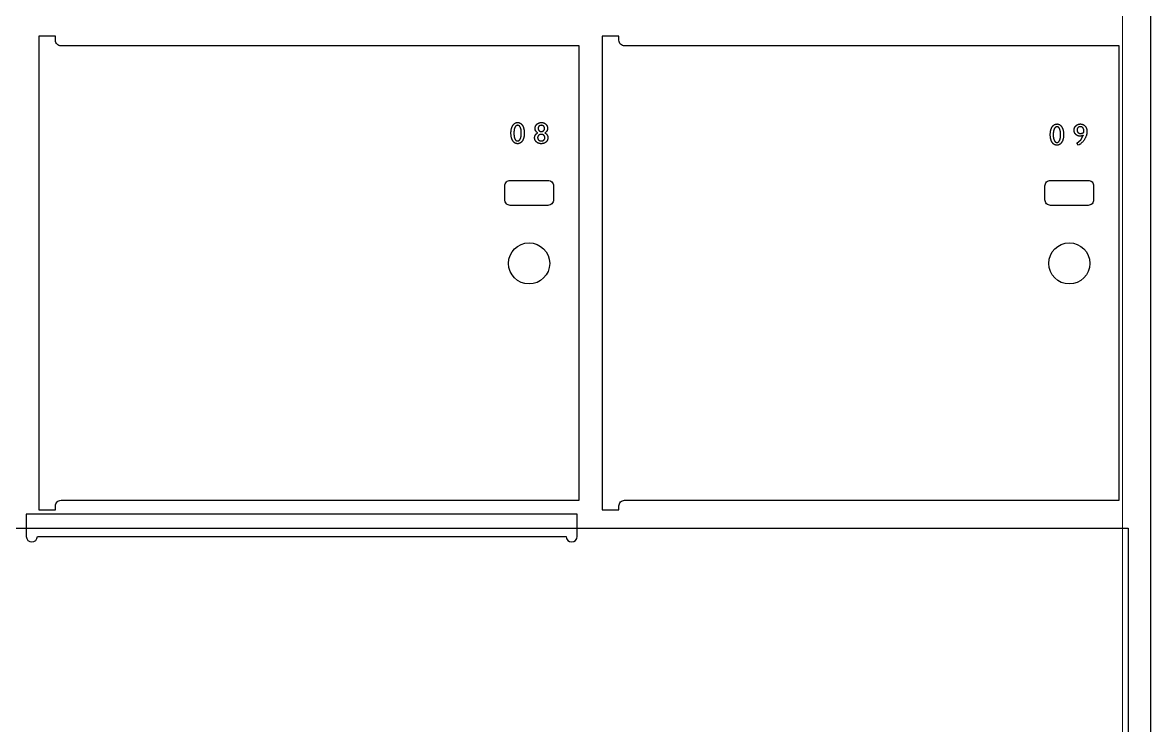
# Model space of a CAD drawing. Header units: millimetres. Extents: x -300 to 5880, y -300 to 4158.
# Drawn here: x 3859 to 4670, y 2431 to 2936 of the extents above; entities that cross this region are included whole.
import ezdxf

# ---------------------------------------------------------------- set-up
doc = ezdxf.new("R2010")
doc.units = ezdxf.units.MM
doc.layers.add('00_NOPRINT_TOLERANCE', color=7, linetype='Continuous', lineweight=5)
for name, color, linetype, lineweight, true_color in [('BOARD_$TH-NOMINAL', 3, 'Continuous', 30, 0x00ff00), ('TOP-CUT-INSIDE_12.000MM', 3, 'Continuous', 25, 0x00ff04), ('TOP-CUT-OUTSIDE_12.000MM', 60, 'Continuous', 25, 0xa0ff00), ('TOP-POCKET-INSIDE_6.000MM', 6, 'Continuous', 25, 0xff00e0)]:
    doc.layers.add(name, color=color, linetype=linetype, lineweight=lineweight, true_color=true_color)
doc.layers.add('TOP-POCKET-INSIDE_2.000MM', color=4, linetype='Continuous')

# ---------------------------------------------------------------- blocks, each defined once
blk = doc.blocks.new('Borders Opendesk_7')
at = {"layer": '00_NOPRINT_TOLERANCE', "ltscale": 0.379202}
blk.add_line((4670, 3958), (4670, 1518), dxfattribs=at)
at = {"layer": '00_NOPRINT_TOLERANCE', "ltscale": 0.380023}
blk.add_line((4650, 3938), (4650, 1538), dxfattribs=at)
at = {"layer": 'BOARD_$TH-NOMINAL'}
blk.add_line((4670, 3958), (4670, 1518), dxfattribs=at)

msp = doc.modelspace()

# ---------------------------------------------------------------- linework, layer by layer
at = {"layer": 'TOP-CUT-INSIDE_12.000MM'}
for points in [[(4236.91, 2822.86, -0.414214), (4240.91, 2818.86), (4240.91, 2808.86, -0.414214), (4236.91, 2804.86), (4209.91, 2804.86, -0.414214), (4205.91, 2808.86), (4205.91, 2818.86, -0.414214), (4209.91, 2822.86)], [(4625.18, 2804.86), (4598.18, 2804.86, -0.414214), (4594.18, 2808.86), (4594.18, 2818.86, -0.414214), (4598.18, 2822.86), (4625.18, 2822.86, -0.414214), (4629.18, 2818.86), (4629.18, 2808.86, -0.414214)]]:
    msp.add_lwpolyline(points, format="xyb", close=True, dxfattribs=at)
for centre in [(4223.41, 2763.19), (4611.68, 2763.19)]:
    msp.add_circle(centre, 14.79, dxfattribs=at)
at = {"layer": 'TOP-CUT-OUTSIDE_12.000MM'}
for points in [[(4259.34, 2919.5), (3887, 2919.5, -0.414214), (3883, 2923.5), (3883, 2926.5), (3871, 2926.5), (3871, 2586), (3883, 2586), (3883, 2589, -0.414214), (3887, 2593), (4259.34, 2593)], [(4647.61, 2593), (4647.61, 2919.5), (4292, 2919.5, -0.414214), (4288, 2923.5), (4288, 2926.5), (4276, 2926.5), (4276, 2586), (4288, 2586), (4288, 2589, -0.414214), (4292, 2593)]]:
    msp.add_lwpolyline(points, format="xyb", close=True, dxfattribs=at)
msp.add_lwpolyline([(3466, 1538), (3466, 2573), (4654, 2573), (4654, 1538)], close=True, dxfattribs=at)
at = {"layer": 'TOP-POCKET-INSIDE_2.000MM'}
for points in [[(4215.25, 2864.44), (4215.37, 2864.44), (4215.5, 2864.43), (4215.62, 2864.42), (4215.69, 2864.41), (4215.75, 2864.41), (4215.81, 2864.4), (4215.87, 2864.39), (4215.93, 2864.38), (4215.99, 2864.36), (4216.05, 2864.35), (4216.11, 2864.34), (4216.17, 2864.32), (4216.23, 2864.31), (4216.28, 2864.29), (4216.34, 2864.27), (4216.4, 2864.25), (4216.46, 2864.23), (4216.51, 2864.21), (4216.57, 2864.19), (4216.63, 2864.16), (4216.68, 2864.14), (4216.74, 2864.11), (4216.79, 2864.09), (4216.85, 2864.06), (4216.9, 2864.03), (4216.96, 2864), (4217.01, 2863.97), (4217.12, 2863.9), (4217.22, 2863.83), (4217.33, 2863.76), (4217.43, 2863.68), (4217.53, 2863.6), (4217.63, 2863.51), (4217.73, 2863.42), (4217.82, 2863.33), (4217.92, 2863.23), (4218.01, 2863.13), (4218.1, 2863.02), (4218.2, 2862.91), (4218.29, 2862.79), (4218.37, 2862.68), (4218.46, 2862.55), (4218.55, 2862.42), (4218.63, 2862.29), (4218.71, 2862.16), (4218.79, 2862.02), (4218.87, 2861.88), (4218.95, 2861.74), (4219.02, 2861.59), (4219.09, 2861.45), (4219.15, 2861.3), (4219.22, 2861.15), (4219.28, 2860.99), (4219.34, 2860.84), (4219.39, 2860.68), (4219.45, 2860.52), (4219.5, 2860.36), (4219.55, 2860.19), (4219.59, 2860.02), (4219.63, 2859.85), (4219.71, 2859.51), (4219.78, 2859.15), (4219.84, 2858.79), (4219.89, 2858.42), (4219.92, 2858.04), (4219.95, 2857.65), (4219.96, 2857.25), (4219.97, 2856.84), (4219.96, 2856.42), (4219.95, 2856.01), (4219.92, 2855.61), (4219.89, 2855.22), (4219.84, 2854.84), (4219.78, 2854.47), (4219.71, 2854.11), (4219.63, 2853.77), (4219.59, 2853.59), (4219.55, 2853.43), (4219.5, 2853.26), (4219.45, 2853.1), (4219.39, 2852.94), (4219.34, 2852.78), (4219.28, 2852.62), (4219.22, 2852.47), (4219.15, 2852.32), (4219.09, 2852.17), (4219.02, 2852.02), (4218.95, 2851.88), (4218.87, 2851.74), (4218.79, 2851.6), (4218.71, 2851.46), (4218.63, 2851.33), (4218.55, 2851.2), (4218.46, 2851.07), (4218.37, 2850.95), (4218.28, 2850.83), (4218.19, 2850.72), (4218.1, 2850.61), (4218.01, 2850.5), (4217.91, 2850.4), (4217.82, 2850.3), (4217.72, 2850.21), (4217.62, 2850.12), (4217.52, 2850.03), (4217.41, 2849.95), (4217.31, 2849.88), (4217.2, 2849.8), (4217.1, 2849.74), (4216.99, 2849.67), (4216.88, 2849.61), (4216.82, 2849.58), (4216.76, 2849.56), (4216.71, 2849.53), (4216.65, 2849.5), (4216.59, 2849.48), (4216.53, 2849.46), (4216.48, 2849.43), (4216.42, 2849.41), (4216.36, 2849.39), (4216.3, 2849.37), (4216.24, 2849.35), (4216.18, 2849.34), (4216.12, 2849.32), (4216.06, 2849.31), (4215.93, 2849.28), (4215.81, 2849.26), (4215.68, 2849.24), (4215.55, 2849.22), (4215.42, 2849.21), (4215.29, 2849.21), (4215.16, 2849.21), (4215.03, 2849.21), (4214.89, 2849.21), (4214.76, 2849.22), (4214.63, 2849.24), (4214.51, 2849.26), (4214.38, 2849.28), (4214.26, 2849.3), (4214.13, 2849.33), (4214.01, 2849.37), (4213.89, 2849.41), (4213.83, 2849.43), (4213.77, 2849.45), (4213.72, 2849.47), (4213.66, 2849.5), (4213.6, 2849.52), (4213.54, 2849.55), (4213.49, 2849.58), (4213.43, 2849.6), (4213.32, 2849.66), (4213.21, 2849.72), (4213.1, 2849.79), (4213, 2849.86), (4212.89, 2849.94), (4212.79, 2850.02), (4212.69, 2850.1), (4212.59, 2850.19), (4212.49, 2850.28), (4212.39, 2850.37), (4212.3, 2850.47), (4212.21, 2850.58), (4212.12, 2850.69), (4212.03, 2850.8), (4211.94, 2850.91), (4211.85, 2851.03), (4211.77, 2851.16), (4211.69, 2851.28), (4211.61, 2851.42), (4211.53, 2851.55), (4211.45, 2851.69), (4211.38, 2851.82), (4211.31, 2851.97), (4211.24, 2852.11), (4211.17, 2852.26), (4211.11, 2852.41), (4211.05, 2852.56), (4210.99, 2852.72), (4210.94, 2852.87), (4210.89, 2853.03), (4210.84, 2853.2), (4210.79, 2853.36), (4210.74, 2853.53), (4210.7, 2853.7), (4210.63, 2854.05), (4210.56, 2854.41), (4210.5, 2854.78), (4210.46, 2855.16), (4210.42, 2855.56), (4210.4, 2855.96), (4210.38, 2856.37), (4210.37, 2856.8), (4210.38, 2857.21), (4210.4, 2857.62), (4210.42, 2858.02), (4210.46, 2858.41), (4210.51, 2858.79), (4210.56, 2859.16), (4210.63, 2859.52), (4210.71, 2859.87), (4210.76, 2860.04), (4210.8, 2860.21), (4210.85, 2860.38), (4210.9, 2860.54), (4210.96, 2860.7), (4211.01, 2860.86), (4211.07, 2861.02), (4211.14, 2861.17), (4211.2, 2861.32), (4211.27, 2861.47), (4211.34, 2861.62), (4211.41, 2861.76), (4211.49, 2861.9), (4211.56, 2862.04), (4211.65, 2862.18), (4211.73, 2862.31), (4211.81, 2862.44), (4211.9, 2862.57), (4211.99, 2862.69), (4212.08, 2862.81), (4212.17, 2862.93), (4212.26, 2863.04), (4212.36, 2863.14), (4212.46, 2863.24), (4212.55, 2863.34), (4212.65, 2863.43), (4212.76, 2863.52), (4212.86, 2863.61), (4212.96, 2863.69), (4213.07, 2863.77), (4213.18, 2863.84), (4213.29, 2863.91), (4213.4, 2863.97), (4213.51, 2864.03), (4213.62, 2864.09), (4213.68, 2864.12), (4213.74, 2864.14), (4213.8, 2864.16), (4213.85, 2864.19), (4213.91, 2864.21), (4213.97, 2864.23), (4214.03, 2864.25), (4214.09, 2864.27), (4214.15, 2864.29), (4214.22, 2864.31), (4214.34, 2864.34), (4214.46, 2864.36), (4214.59, 2864.39), (4214.72, 2864.41), (4214.85, 2864.42), (4214.98, 2864.43), (4215.11, 2864.44)], [(4215.27, 2862.41), (4215.16, 2862.41), (4215.12, 2862.41), (4215.09, 2862.41), (4215.05, 2862.41), (4215.01, 2862.41), (4214.97, 2862.4), (4214.94, 2862.4), (4214.9, 2862.4), (4214.86, 2862.39), (4214.83, 2862.38), (4214.79, 2862.38), (4214.75, 2862.37), (4214.72, 2862.36), (4214.68, 2862.35), (4214.65, 2862.34), (4214.61, 2862.33), (4214.58, 2862.32), (4214.55, 2862.31), (4214.51, 2862.29), (4214.48, 2862.28), (4214.44, 2862.27), (4214.41, 2862.25), (4214.38, 2862.24), (4214.35, 2862.22), (4214.31, 2862.2), (4214.28, 2862.18), (4214.25, 2862.17), (4214.22, 2862.15), (4214.19, 2862.13), (4214.15, 2862.1), (4214.12, 2862.08), (4214.09, 2862.06), (4214.06, 2862.04), (4214.03, 2862.01), (4214, 2861.99), (4213.97, 2861.96), (4213.94, 2861.94), (4213.91, 2861.91), (4213.88, 2861.88), (4213.83, 2861.82), (4213.77, 2861.76), (4213.71, 2861.7), (4213.66, 2861.63), (4213.61, 2861.57), (4213.55, 2861.49), (4213.5, 2861.42), (4213.45, 2861.34), (4213.4, 2861.26), (4213.36, 2861.18), (4213.31, 2861.09), (4213.26, 2861), (4213.22, 2860.91), (4213.17, 2860.81), (4213.13, 2860.71), (4213.09, 2860.61), (4213.05, 2860.51), (4213.01, 2860.41), (4212.97, 2860.3), (4212.9, 2860.08), (4212.84, 2859.86), (4212.78, 2859.62), (4212.72, 2859.38), (4212.68, 2859.13), (4212.63, 2858.87), (4212.6, 2858.6), (4212.57, 2858.32), (4212.54, 2858.04), (4212.52, 2857.75), (4212.51, 2857.45), (4212.5, 2857.14), (4212.5, 2856.82), (4212.5, 2856.49), (4212.51, 2856.17), (4212.52, 2855.87), (4212.54, 2855.57), (4212.56, 2855.28), (4212.6, 2854.99), (4212.63, 2854.72), (4212.67, 2854.46), (4212.72, 2854.2), (4212.77, 2853.96), (4212.83, 2853.72), (4212.89, 2853.49), (4212.96, 2853.27), (4213, 2853.17), (4213.03, 2853.06), (4213.07, 2852.96), (4213.11, 2852.86), (4213.16, 2852.76), (4213.2, 2852.67), (4213.24, 2852.58), (4213.29, 2852.49), (4213.34, 2852.4), (4213.38, 2852.32), (4213.43, 2852.24), (4213.48, 2852.16), (4213.53, 2852.08), (4213.58, 2852.01), (4213.64, 2851.94), (4213.69, 2851.88), (4213.75, 2851.81), (4213.8, 2851.75), (4213.86, 2851.7), (4213.89, 2851.67), (4213.92, 2851.64), (4213.95, 2851.62), (4213.98, 2851.59), (4214.01, 2851.57), (4214.04, 2851.54), (4214.07, 2851.52), (4214.1, 2851.5), (4214.13, 2851.48), (4214.16, 2851.45), (4214.19, 2851.43), (4214.22, 2851.41), (4214.26, 2851.4), (4214.29, 2851.38), (4214.32, 2851.36), (4214.35, 2851.34), (4214.39, 2851.33), (4214.42, 2851.31), (4214.45, 2851.3), (4214.49, 2851.29), (4214.52, 2851.27), (4214.56, 2851.26), (4214.59, 2851.25), (4214.62, 2851.24), (4214.66, 2851.23), (4214.7, 2851.22), (4214.73, 2851.21), (4214.77, 2851.2), (4214.8, 2851.2), (4214.84, 2851.19), (4214.88, 2851.18), (4214.91, 2851.18), (4214.95, 2851.18), (4214.99, 2851.17), (4215.03, 2851.17), (4215.06, 2851.17), (4215.1, 2851.17), (4215.14, 2851.17), (4215.18, 2851.17), (4215.22, 2851.17), (4215.25, 2851.17), (4215.29, 2851.17), (4215.33, 2851.18), (4215.37, 2851.18), (4215.4, 2851.18), (4215.44, 2851.19), (4215.48, 2851.2), (4215.51, 2851.2), (4215.55, 2851.21), (4215.59, 2851.22), (4215.62, 2851.23), (4215.66, 2851.24), (4215.69, 2851.25), (4215.73, 2851.26), (4215.76, 2851.27), (4215.79, 2851.29), (4215.83, 2851.3), (4215.86, 2851.31), (4215.9, 2851.33), (4215.93, 2851.34), (4215.96, 2851.36), (4215.99, 2851.38), (4216.03, 2851.4), (4216.06, 2851.41), (4216.09, 2851.43), (4216.12, 2851.45), (4216.15, 2851.48), (4216.18, 2851.5), (4216.22, 2851.52), (4216.25, 2851.54), (4216.28, 2851.57), (4216.31, 2851.59), (4216.34, 2851.62), (4216.37, 2851.64), (4216.4, 2851.67), (4216.42, 2851.7), (4216.48, 2851.75), (4216.54, 2851.81), (4216.59, 2851.88), (4216.65, 2851.94), (4216.7, 2852.01), (4216.75, 2852.08), (4216.8, 2852.16), (4216.86, 2852.24), (4216.9, 2852.32), (4216.95, 2852.4), (4217, 2852.49), (4217.05, 2852.58), (4217.09, 2852.67), (4217.13, 2852.76), (4217.18, 2852.86), (4217.22, 2852.96), (4217.26, 2853.06), (4217.3, 2853.17), (4217.33, 2853.27), (4217.4, 2853.49), (4217.47, 2853.71), (4217.53, 2853.95), (4217.58, 2854.19), (4217.63, 2854.44), (4217.67, 2854.7), (4217.7, 2854.97), (4217.74, 2855.25), (4217.76, 2855.53), (4217.78, 2855.82), (4217.79, 2856.12), (4217.8, 2856.43), (4217.8, 2857.07), (4217.79, 2857.38), (4217.78, 2857.69), (4217.76, 2857.98), (4217.74, 2858.27), (4217.71, 2858.55), (4217.67, 2858.82), (4217.63, 2859.08), (4217.59, 2859.33), (4217.54, 2859.58), (4217.48, 2859.82), (4217.42, 2860.05), (4217.35, 2860.27), (4217.28, 2860.48), (4217.24, 2860.58), (4217.2, 2860.68), (4217.16, 2860.78), (4217.12, 2860.88), (4217.07, 2860.97), (4217.03, 2861.06), (4216.98, 2861.15), (4216.94, 2861.24), (4216.89, 2861.32), (4216.84, 2861.4), (4216.79, 2861.48), (4216.74, 2861.55), (4216.69, 2861.62), (4216.64, 2861.69), (4216.59, 2861.75), (4216.54, 2861.81), (4216.48, 2861.87), (4216.45, 2861.9), (4216.43, 2861.93), (4216.4, 2861.95), (4216.37, 2861.98), (4216.34, 2862.01), (4216.31, 2862.03), (4216.28, 2862.05), (4216.25, 2862.08), (4216.22, 2862.1), (4216.19, 2862.12), (4216.16, 2862.14), (4216.13, 2862.16), (4216.1, 2862.18), (4216.07, 2862.2), (4216.04, 2862.22), (4216.01, 2862.23), (4215.98, 2862.25), (4215.95, 2862.26), (4215.92, 2862.28), (4215.88, 2862.29), (4215.85, 2862.31), (4215.82, 2862.32), (4215.79, 2862.33), (4215.75, 2862.34), (4215.72, 2862.35), (4215.69, 2862.36), (4215.65, 2862.37), (4215.62, 2862.38), (4215.59, 2862.38), (4215.55, 2862.39), (4215.52, 2862.4), (4215.48, 2862.4), (4215.45, 2862.4), (4215.41, 2862.41), (4215.38, 2862.41), (4215.34, 2862.41), (4215.3, 2862.41)], [(4234.56, 2860.19), (4234.56, 2860.25), (4234.56, 2860.31), (4234.56, 2860.36), (4234.55, 2860.42), (4234.55, 2860.48), (4234.54, 2860.54), (4234.53, 2860.59), (4234.52, 2860.65), (4234.51, 2860.7), (4234.5, 2860.76), (4234.49, 2860.81), (4234.47, 2860.87), (4234.45, 2860.92), (4234.44, 2860.97), (4234.42, 2861.02), (4234.4, 2861.07), (4234.38, 2861.12), (4234.35, 2861.17), (4234.33, 2861.22), (4234.3, 2861.27), (4234.28, 2861.31), (4234.25, 2861.36), (4234.22, 2861.4), (4234.19, 2861.45), (4234.16, 2861.49), (4234.12, 2861.54), (4234.09, 2861.58), (4234.05, 2861.62), (4234.02, 2861.66), (4233.98, 2861.71), (4233.94, 2861.75), (4233.9, 2861.79), (4233.86, 2861.82), (4233.81, 2861.86), (4233.77, 2861.9), (4233.73, 2861.93), (4233.68, 2861.97), (4233.64, 2862), (4233.59, 2862.03), (4233.54, 2862.06), (4233.5, 2862.09), (4233.45, 2862.12), (4233.4, 2862.14), (4233.35, 2862.17), (4233.3, 2862.19), (4233.25, 2862.21), (4233.19, 2862.24), (4233.14, 2862.26), (4233.09, 2862.28), (4233.04, 2862.29), (4232.98, 2862.31), (4232.93, 2862.33), (4232.87, 2862.34), (4232.81, 2862.35), (4232.76, 2862.36), (4232.7, 2862.37), (4232.64, 2862.38), (4232.58, 2862.39), (4232.52, 2862.4), (4232.46, 2862.4), (4232.4, 2862.41), (4232.33, 2862.41), (4232.27, 2862.41), (4232.21, 2862.41), (4232.14, 2862.41), (4232.08, 2862.41), (4232.02, 2862.41), (4231.96, 2862.4), (4231.89, 2862.4), (4231.83, 2862.39), (4231.77, 2862.38), (4231.71, 2862.38), (4231.66, 2862.37), (4231.6, 2862.35), (4231.54, 2862.34), (4231.49, 2862.33), (4231.43, 2862.31), (4231.37, 2862.3), (4231.32, 2862.28), (4231.27, 2862.26), (4231.21, 2862.24), (4231.16, 2862.22), (4231.11, 2862.2), (4231.06, 2862.17), (4231.01, 2862.15), (4230.96, 2862.12), (4230.91, 2862.09), (4230.87, 2862.07), (4230.82, 2862.04), (4230.77, 2862.01), (4230.73, 2861.97), (4230.68, 2861.94), (4230.64, 2861.91), (4230.6, 2861.87), (4230.55, 2861.83), (4230.51, 2861.8), (4230.47, 2861.76), (4230.43, 2861.72), (4230.4, 2861.68), (4230.36, 2861.64), (4230.32, 2861.59), (4230.29, 2861.55), (4230.26, 2861.51), (4230.22, 2861.46), (4230.19, 2861.42), (4230.16, 2861.37), (4230.14, 2861.33), (4230.11, 2861.28), (4230.09, 2861.24), (4230.06, 2861.19), (4230.04, 2861.14), (4230.02, 2861.09), (4230, 2861.04), (4229.98, 2860.99), (4229.96, 2860.94), (4229.95, 2860.89), (4229.93, 2860.83), (4229.92, 2860.78), (4229.9, 2860.73), (4229.89, 2860.67), (4229.88, 2860.61), (4229.88, 2860.56), (4229.87, 2860.5), (4229.86, 2860.44), (4229.86, 2860.39), (4229.85, 2860.33), (4229.85, 2860.27), (4229.85, 2860.21), (4229.85, 2860.15), (4229.85, 2860.09), (4229.86, 2860.04), (4229.86, 2859.98), (4229.87, 2859.92), (4229.88, 2859.87), (4229.89, 2859.81), (4229.9, 2859.76), (4229.91, 2859.71), (4229.92, 2859.65), (4229.93, 2859.6), (4229.95, 2859.55), (4229.97, 2859.5), (4229.99, 2859.45), (4230.01, 2859.4), (4230.03, 2859.35), (4230.05, 2859.3), (4230.07, 2859.25), (4230.1, 2859.2), (4230.12, 2859.15), (4230.15, 2859.1), (4230.18, 2859.06), (4230.21, 2859.01), (4230.25, 2858.97), (4230.28, 2858.92), (4230.31, 2858.88), (4230.35, 2858.83), (4230.39, 2858.79), (4230.43, 2858.74), (4230.47, 2858.7), (4230.51, 2858.66), (4230.55, 2858.62), (4230.59, 2858.58), (4230.64, 2858.54), (4230.68, 2858.5), (4230.73, 2858.46), (4230.78, 2858.43), (4230.82, 2858.39), (4230.87, 2858.36), (4230.92, 2858.33), (4230.97, 2858.3), (4231.01, 2858.27), (4231.06, 2858.24), (4231.11, 2858.22), (4231.16, 2858.19), (4231.22, 2858.17), (4231.27, 2858.14), (4231.32, 2858.12), (4231.37, 2858.1), (4231.43, 2858.08), (4231.48, 2858.07), (4231.53, 2858.05), (4231.59, 2858.04), (4231.64, 2858.02), (4231.7, 2858.01), (4231.76, 2858), (4231.81, 2857.99), (4231.87, 2857.98), (4231.93, 2857.97), (4231.99, 2857.97), (4232.05, 2857.96), (4232.11, 2857.96), (4232.17, 2857.96), (4232.23, 2857.96), (4232.29, 2857.96), (4232.35, 2857.96), (4232.41, 2857.96), (4232.47, 2857.97), (4232.53, 2857.97), (4232.58, 2857.98), (4232.64, 2857.99), (4232.7, 2858), (4232.75, 2858.01), (4232.81, 2858.02), (4232.86, 2858.04), (4232.92, 2858.05), (4232.97, 2858.07), (4233.02, 2858.08), (4233.08, 2858.1), (4233.13, 2858.12), (4233.18, 2858.14), (4233.23, 2858.17), (4233.28, 2858.19), (4233.33, 2858.21), (4233.38, 2858.24), (4233.43, 2858.27), (4233.48, 2858.3), (4233.52, 2858.33), (4233.57, 2858.36), (4233.62, 2858.39), (4233.66, 2858.42), (4233.71, 2858.46), (4233.75, 2858.5), (4233.8, 2858.53), (4233.84, 2858.57), (4233.88, 2858.61), (4233.92, 2858.65), (4233.96, 2858.7), (4234, 2858.74), (4234.04, 2858.78), (4234.08, 2858.82), (4234.11, 2858.87), (4234.15, 2858.91), (4234.18, 2858.96), (4234.21, 2859), (4234.24, 2859.05), (4234.27, 2859.09), (4234.3, 2859.14), (4234.32, 2859.19), (4234.35, 2859.24), (4234.37, 2859.29), (4234.39, 2859.33), (4234.41, 2859.38), (4234.43, 2859.43), (4234.45, 2859.48), (4234.47, 2859.53), (4234.48, 2859.59), (4234.5, 2859.64), (4234.51, 2859.69), (4234.52, 2859.74), (4234.53, 2859.8), (4234.54, 2859.85), (4234.55, 2859.91), (4234.55, 2859.96), (4234.56, 2860.02), (4234.56, 2860.07), (4234.56, 2860.13)], [(4602.89, 2863.37), (4603.01, 2863.37), (4603.14, 2863.36), (4603.26, 2863.35), (4603.33, 2863.35), (4603.39, 2863.34), (4603.45, 2863.33), (4603.51, 2863.32), (4603.57, 2863.31), (4603.63, 2863.3), (4603.69, 2863.28), (4603.75, 2863.27), (4603.81, 2863.25), (4603.87, 2863.24), (4603.92, 2863.22), (4603.98, 2863.2), (4604.04, 2863.18), (4604.1, 2863.16), (4604.15, 2863.14), (4604.21, 2863.12), (4604.27, 2863.1), (4604.32, 2863.07), (4604.38, 2863.05), (4604.43, 2863.02), (4604.49, 2862.99), (4604.54, 2862.96), (4604.6, 2862.93), (4604.65, 2862.9), (4604.76, 2862.84), (4604.86, 2862.77), (4604.96, 2862.69), (4605.07, 2862.62), (4605.17, 2862.53), (4605.27, 2862.45), (4605.37, 2862.36), (4605.46, 2862.26), (4605.56, 2862.16), (4605.65, 2862.06), (4605.74, 2861.95), (4605.84, 2861.84), (4605.93, 2861.73), (4606.01, 2861.61), (4606.1, 2861.48), (4606.19, 2861.36), (4606.27, 2861.22), (4606.35, 2861.09), (4606.43, 2860.95), (4606.51, 2860.81), (4606.58, 2860.67), (4606.66, 2860.53), (4606.73, 2860.38), (4606.79, 2860.23), (4606.86, 2860.08), (4606.92, 2859.92), (4606.98, 2859.77), (4607.03, 2859.61), (4607.09, 2859.45), (4607.14, 2859.29), (4607.19, 2859.12), (4607.23, 2858.96), (4607.27, 2858.79), (4607.35, 2858.44), (4607.42, 2858.09), (4607.48, 2857.72), (4607.53, 2857.35), (4607.56, 2856.97), (4607.59, 2856.58), (4607.6, 2856.18), (4607.61, 2855.77), (4607.6, 2855.35), (4607.59, 2854.94), (4607.56, 2854.54), (4607.53, 2854.16), (4607.48, 2853.78), (4607.42, 2853.41), (4607.35, 2853.05), (4607.27, 2852.7), (4607.23, 2852.53), (4607.19, 2852.36), (4607.14, 2852.19), (4607.09, 2852.03), (4607.03, 2851.87), (4606.98, 2851.71), (4606.92, 2851.55), (4606.86, 2851.4), (4606.79, 2851.25), (4606.73, 2851.1), (4606.66, 2850.95), (4606.58, 2850.81), (4606.51, 2850.67), (4606.43, 2850.53), (4606.35, 2850.39), (4606.27, 2850.26), (4606.19, 2850.13), (4606.1, 2850), (4606.01, 2849.88), (4605.92, 2849.76), (4605.83, 2849.65), (4605.74, 2849.54), (4605.65, 2849.43), (4605.55, 2849.33), (4605.46, 2849.23), (4605.36, 2849.14), (4605.26, 2849.05), (4605.16, 2848.97), (4605.05, 2848.89), (4604.95, 2848.81), (4604.84, 2848.74), (4604.73, 2848.67), (4604.63, 2848.6), (4604.51, 2848.54), (4604.46, 2848.52), (4604.4, 2848.49), (4604.35, 2848.46), (4604.29, 2848.44), (4604.23, 2848.41), (4604.17, 2848.39), (4604.11, 2848.37), (4604.06, 2848.35), (4604, 2848.33), (4603.94, 2848.31), (4603.88, 2848.29), (4603.82, 2848.27), (4603.76, 2848.25), (4603.7, 2848.24), (4603.57, 2848.21), (4603.45, 2848.19), (4603.32, 2848.17), (4603.19, 2848.16), (4603.06, 2848.15), (4602.93, 2848.14), (4602.8, 2848.14), (4602.67, 2848.14), (4602.53, 2848.15), (4602.4, 2848.16), (4602.27, 2848.17), (4602.15, 2848.19), (4602.02, 2848.21), (4601.89, 2848.24), (4601.77, 2848.27), (4601.65, 2848.3), (4601.53, 2848.34), (4601.47, 2848.36), (4601.41, 2848.38), (4601.36, 2848.41), (4601.3, 2848.43), (4601.24, 2848.46), (4601.18, 2848.48), (4601.13, 2848.51), (4601.07, 2848.54), (4600.96, 2848.6), (4600.85, 2848.66), (4600.74, 2848.73), (4600.64, 2848.8), (4600.53, 2848.87), (4600.43, 2848.95), (4600.33, 2849.03), (4600.23, 2849.12), (4600.13, 2849.21), (4600.03, 2849.31), (4599.94, 2849.41), (4599.85, 2849.51), (4599.76, 2849.62), (4599.67, 2849.73), (4599.58, 2849.85), (4599.49, 2849.97), (4599.41, 2850.09), (4599.33, 2850.22), (4599.24, 2850.35), (4599.17, 2850.48), (4599.09, 2850.62), (4599.02, 2850.76), (4598.95, 2850.9), (4598.88, 2851.04), (4598.81, 2851.19), (4598.75, 2851.34), (4598.69, 2851.49), (4598.63, 2851.65), (4598.58, 2851.81), (4598.53, 2851.97), (4598.48, 2852.13), (4598.43, 2852.3), (4598.38, 2852.46), (4598.34, 2852.63), (4598.27, 2852.98), (4598.2, 2853.34), (4598.14, 2853.72), (4598.1, 2854.1), (4598.06, 2854.49), (4598.03, 2854.89), (4598.02, 2855.31), (4598.01, 2855.73), (4598.02, 2856.15), (4598.04, 2856.56), (4598.06, 2856.96), (4598.1, 2857.35), (4598.15, 2857.72), (4598.2, 2858.09), (4598.27, 2858.45), (4598.35, 2858.8), (4598.4, 2858.97), (4598.44, 2859.14), (4598.49, 2859.31), (4598.54, 2859.47), (4598.6, 2859.63), (4598.65, 2859.79), (4598.71, 2859.95), (4598.78, 2860.1), (4598.84, 2860.26), (4598.91, 2860.4), (4598.98, 2860.55), (4599.05, 2860.69), (4599.13, 2860.84), (4599.2, 2860.98), (4599.28, 2861.11), (4599.37, 2861.25), (4599.45, 2861.38), (4599.54, 2861.5), (4599.63, 2861.63), (4599.72, 2861.74), (4599.81, 2861.86), (4599.9, 2861.97), (4600, 2862.07), (4600.1, 2862.18), (4600.19, 2862.27), (4600.29, 2862.37), (4600.39, 2862.46), (4600.5, 2862.54), (4600.6, 2862.62), (4600.71, 2862.7), (4600.82, 2862.77), (4600.92, 2862.84), (4601.04, 2862.91), (4601.15, 2862.97), (4601.26, 2863.02), (4601.32, 2863.05), (4601.38, 2863.07), (4601.44, 2863.1), (4601.49, 2863.12), (4601.55, 2863.14), (4601.61, 2863.17), (4601.67, 2863.19), (4601.73, 2863.2), (4601.79, 2863.22), (4601.85, 2863.24), (4601.98, 2863.27), (4602.1, 2863.3), (4602.23, 2863.32), (4602.36, 2863.34), (4602.49, 2863.35), (4602.62, 2863.36), (4602.75, 2863.37)], [(4234.75, 2853.35), (4234.75, 2853.57), (4234.74, 2853.63), (4234.74, 2853.69), (4234.74, 2853.75), (4234.73, 2853.82), (4234.73, 2853.88), (4234.72, 2853.94), (4234.71, 2854), (4234.7, 2854.05), (4234.69, 2854.11), (4234.67, 2854.17), (4234.66, 2854.22), (4234.64, 2854.28), (4234.63, 2854.33), (4234.61, 2854.39), (4234.59, 2854.44), (4234.56, 2854.49), (4234.54, 2854.55), (4234.51, 2854.6), (4234.49, 2854.65), (4234.46, 2854.7), (4234.43, 2854.75), (4234.4, 2854.79), (4234.37, 2854.84), (4234.33, 2854.89), (4234.3, 2854.93), (4234.26, 2854.98), (4234.23, 2855.02), (4234.19, 2855.07), (4234.15, 2855.11), (4234.1, 2855.15), (4234.06, 2855.19), (4234.02, 2855.23), (4233.97, 2855.27), (4233.92, 2855.31), (4233.87, 2855.35), (4233.83, 2855.39), (4233.78, 2855.42), (4233.73, 2855.45), (4233.68, 2855.49), (4233.62, 2855.52), (4233.57, 2855.55), (4233.52, 2855.57), (4233.46, 2855.6), (4233.41, 2855.63), (4233.35, 2855.65), (4233.29, 2855.67), (4233.24, 2855.7), (4233.18, 2855.72), (4233.12, 2855.74), (4233.06, 2855.76), (4233, 2855.77), (4232.93, 2855.79), (4232.87, 2855.8), (4232.81, 2855.82), (4232.74, 2855.83), (4232.68, 2855.84), (4232.61, 2855.85), (4232.54, 2855.86), (4232.48, 2855.86), (4232.41, 2855.87), (4232.34, 2855.87), (4232.27, 2855.88), (4232.2, 2855.88), (4232.12, 2855.88), (4232.05, 2855.88), (4231.98, 2855.88), (4231.91, 2855.87), (4231.84, 2855.87), (4231.78, 2855.86), (4231.71, 2855.86), (4231.64, 2855.85), (4231.58, 2855.84), (4231.51, 2855.83), (4231.45, 2855.82), (4231.39, 2855.8), (4231.33, 2855.79), (4231.27, 2855.77), (4231.21, 2855.75), (4231.15, 2855.74), (4231.09, 2855.72), (4231.03, 2855.7), (4230.97, 2855.67), (4230.92, 2855.65), (4230.86, 2855.62), (4230.81, 2855.6), (4230.75, 2855.57), (4230.7, 2855.54), (4230.65, 2855.51), (4230.6, 2855.48), (4230.55, 2855.45), (4230.5, 2855.42), (4230.45, 2855.38), (4230.4, 2855.34), (4230.35, 2855.31), (4230.31, 2855.27), (4230.26, 2855.23), (4230.22, 2855.19), (4230.18, 2855.15), (4230.13, 2855.1), (4230.09, 2855.06), (4230.06, 2855.02), (4230.02, 2854.97), (4229.98, 2854.93), (4229.95, 2854.88), (4229.91, 2854.83), (4229.88, 2854.78), (4229.85, 2854.74), (4229.82, 2854.69), (4229.8, 2854.64), (4229.77, 2854.59), (4229.75, 2854.53), (4229.72, 2854.48), (4229.7, 2854.43), (4229.68, 2854.38), (4229.66, 2854.32), (4229.64, 2854.27), (4229.63, 2854.21), (4229.61, 2854.15), (4229.6, 2854.1), (4229.59, 2854.04), (4229.58, 2853.98), (4229.57, 2853.92), (4229.56, 2853.86), (4229.55, 2853.8), (4229.55, 2853.73), (4229.55, 2853.67), (4229.54, 2853.61), (4229.54, 2853.54), (4229.54, 2853.48), (4229.55, 2853.42), (4229.55, 2853.35), (4229.55, 2853.29), (4229.56, 2853.23), (4229.57, 2853.17), (4229.58, 2853.11), (4229.59, 2853.05), (4229.6, 2852.99), (4229.61, 2852.94), (4229.63, 2852.88), (4229.65, 2852.82), (4229.66, 2852.77), (4229.68, 2852.71), (4229.7, 2852.66), (4229.73, 2852.61), (4229.75, 2852.55), (4229.78, 2852.5), (4229.8, 2852.45), (4229.83, 2852.4), (4229.86, 2852.35), (4229.89, 2852.3), (4229.92, 2852.26), (4229.96, 2852.21), (4229.99, 2852.16), (4230.03, 2852.12), (4230.07, 2852.07), (4230.11, 2852.03), (4230.15, 2851.98), (4230.19, 2851.94), (4230.23, 2851.9), (4230.28, 2851.86), (4230.33, 2851.82), (4230.37, 2851.78), (4230.42, 2851.74), (4230.47, 2851.71), (4230.52, 2851.67), (4230.57, 2851.64), (4230.62, 2851.61), (4230.67, 2851.58), (4230.73, 2851.55), (4230.78, 2851.52), (4230.84, 2851.49), (4230.89, 2851.46), (4230.95, 2851.44), (4231.01, 2851.42), (4231.06, 2851.39), (4231.12, 2851.37), (4231.18, 2851.35), (4231.24, 2851.33), (4231.31, 2851.32), (4231.37, 2851.3), (4231.43, 2851.29), (4231.5, 2851.27), (4231.56, 2851.26), (4231.63, 2851.25), (4231.69, 2851.24), (4231.76, 2851.23), (4231.83, 2851.23), (4231.9, 2851.22), (4231.97, 2851.22), (4232.04, 2851.21), (4232.11, 2851.21), (4232.19, 2851.21), (4232.33, 2851.21), (4232.39, 2851.21), (4232.46, 2851.22), (4232.53, 2851.22), (4232.59, 2851.23), (4232.66, 2851.24), (4232.72, 2851.25), (4232.79, 2851.26), (4232.85, 2851.27), (4232.91, 2851.28), (4232.97, 2851.29), (4233.03, 2851.31), (4233.09, 2851.32), (4233.15, 2851.34), (4233.21, 2851.36), (4233.26, 2851.38), (4233.32, 2851.4), (4233.38, 2851.42), (4233.43, 2851.44), (4233.48, 2851.47), (4233.54, 2851.49), (4233.59, 2851.52), (4233.64, 2851.55), (4233.69, 2851.57), (4233.74, 2851.6), (4233.79, 2851.63), (4233.84, 2851.67), (4233.89, 2851.7), (4233.93, 2851.73), (4233.98, 2851.77), (4234.03, 2851.81), (4234.07, 2851.84), (4234.11, 2851.88), (4234.15, 2851.92), (4234.19, 2851.96), (4234.23, 2852), (4234.27, 2852.04), (4234.31, 2852.08), (4234.34, 2852.13), (4234.37, 2852.17), (4234.41, 2852.21), (4234.44, 2852.26), (4234.46, 2852.3), (4234.49, 2852.35), (4234.52, 2852.4), (4234.54, 2852.44), (4234.57, 2852.49), (4234.59, 2852.54), (4234.61, 2852.59), (4234.63, 2852.64), (4234.64, 2852.69), (4234.66, 2852.74), (4234.68, 2852.79), (4234.69, 2852.85), (4234.7, 2852.9), (4234.71, 2852.95), (4234.72, 2853.01), (4234.73, 2853.06), (4234.73, 2853.12), (4234.74, 2853.18), (4234.74, 2853.23), (4234.74, 2853.29)], [(4602.91, 2861.35), (4602.8, 2861.35), (4602.76, 2861.35), (4602.72, 2861.35), (4602.69, 2861.34), (4602.65, 2861.34), (4602.61, 2861.34), (4602.58, 2861.33), (4602.54, 2861.33), (4602.5, 2861.32), (4602.47, 2861.32), (4602.43, 2861.31), (4602.39, 2861.3), (4602.36, 2861.29), (4602.32, 2861.29), (4602.29, 2861.28), (4602.25, 2861.26), (4602.22, 2861.25), (4602.19, 2861.24), (4602.15, 2861.23), (4602.12, 2861.21), (4602.08, 2861.2), (4602.05, 2861.18), (4602.02, 2861.17), (4601.99, 2861.15), (4601.95, 2861.14), (4601.92, 2861.12), (4601.89, 2861.1), (4601.86, 2861.08), (4601.83, 2861.06), (4601.79, 2861.04), (4601.76, 2861.02), (4601.73, 2860.99), (4601.7, 2860.97), (4601.67, 2860.95), (4601.64, 2860.92), (4601.61, 2860.9), (4601.58, 2860.87), (4601.55, 2860.84), (4601.52, 2860.82), (4601.47, 2860.76), (4601.41, 2860.7), (4601.35, 2860.63), (4601.3, 2860.57), (4601.25, 2860.5), (4601.19, 2860.43), (4601.14, 2860.35), (4601.09, 2860.27), (4601.04, 2860.19), (4600.99, 2860.11), (4600.95, 2860.02), (4600.9, 2859.93), (4600.86, 2859.84), (4600.81, 2859.74), (4600.77, 2859.65), (4600.73, 2859.55), (4600.69, 2859.44), (4600.65, 2859.34), (4600.61, 2859.24), (4600.54, 2859.02), (4600.48, 2858.79), (4600.42, 2858.56), (4600.36, 2858.31), (4600.32, 2858.06), (4600.27, 2857.8), (4600.24, 2857.53), (4600.21, 2857.26), (4600.18, 2856.97), (4600.16, 2856.68), (4600.15, 2856.38), (4600.14, 2856.07), (4600.14, 2855.75), (4600.14, 2855.42), (4600.15, 2855.11), (4600.16, 2854.8), (4600.18, 2854.5), (4600.2, 2854.21), (4600.23, 2853.93), (4600.27, 2853.66), (4600.31, 2853.39), (4600.36, 2853.14), (4600.41, 2852.89), (4600.47, 2852.65), (4600.53, 2852.43), (4600.6, 2852.21), (4600.64, 2852.1), (4600.67, 2852), (4600.71, 2851.9), (4600.75, 2851.8), (4600.8, 2851.7), (4600.84, 2851.6), (4600.88, 2851.51), (4600.93, 2851.42), (4600.98, 2851.33), (4601.02, 2851.25), (4601.07, 2851.17), (4601.12, 2851.09), (4601.17, 2851.02), (4601.22, 2850.95), (4601.28, 2850.88), (4601.33, 2850.81), (4601.39, 2850.75), (4601.44, 2850.69), (4601.5, 2850.63), (4601.53, 2850.6), (4601.56, 2850.58), (4601.59, 2850.55), (4601.62, 2850.52), (4601.65, 2850.5), (4601.68, 2850.48), (4601.71, 2850.45), (4601.74, 2850.43), (4601.77, 2850.41), (4601.8, 2850.39), (4601.83, 2850.37), (4601.86, 2850.35), (4601.89, 2850.33), (4601.93, 2850.31), (4601.96, 2850.29), (4601.99, 2850.28), (4602.03, 2850.26), (4602.06, 2850.25), (4602.09, 2850.23), (4602.13, 2850.22), (4602.16, 2850.21), (4602.19, 2850.19), (4602.23, 2850.18), (4602.26, 2850.17), (4602.3, 2850.16), (4602.33, 2850.15), (4602.37, 2850.14), (4602.41, 2850.14), (4602.44, 2850.13), (4602.48, 2850.12), (4602.52, 2850.12), (4602.55, 2850.11), (4602.59, 2850.11), (4602.63, 2850.11), (4602.66, 2850.1), (4602.7, 2850.1), (4602.74, 2850.1), (4602.78, 2850.1), (4602.82, 2850.1), (4602.86, 2850.1), (4602.89, 2850.1), (4602.93, 2850.11), (4602.97, 2850.11), (4603.01, 2850.11), (4603.04, 2850.12), (4603.08, 2850.12), (4603.12, 2850.13), (4603.15, 2850.14), (4603.19, 2850.14), (4603.23, 2850.15), (4603.26, 2850.16), (4603.3, 2850.17), (4603.33, 2850.18), (4603.37, 2850.19), (4603.4, 2850.21), (4603.43, 2850.22), (4603.47, 2850.23), (4603.5, 2850.25), (4603.54, 2850.26), (4603.57, 2850.28), (4603.6, 2850.29), (4603.63, 2850.31), (4603.67, 2850.33), (4603.7, 2850.35), (4603.73, 2850.37), (4603.76, 2850.39), (4603.79, 2850.41), (4603.82, 2850.43), (4603.86, 2850.45), (4603.89, 2850.48), (4603.92, 2850.5), (4603.95, 2850.52), (4603.98, 2850.55), (4604.01, 2850.58), (4604.03, 2850.6), (4604.06, 2850.63), (4604.12, 2850.69), (4604.18, 2850.75), (4604.23, 2850.81), (4604.29, 2850.88), (4604.34, 2850.95), (4604.39, 2851.02), (4604.44, 2851.09), (4604.49, 2851.17), (4604.54, 2851.25), (4604.59, 2851.33), (4604.64, 2851.42), (4604.69, 2851.51), (4604.73, 2851.6), (4604.77, 2851.7), (4604.82, 2851.8), (4604.86, 2851.89), (4604.9, 2852), (4604.94, 2852.1), (4604.97, 2852.2), (4605.04, 2852.42), (4605.11, 2852.65), (4605.17, 2852.88), (4605.22, 2853.12), (4605.27, 2853.38), (4605.31, 2853.64), (4605.34, 2853.9), (4605.38, 2854.18), (4605.4, 2854.46), (4605.42, 2854.76), (4605.43, 2855.06), (4605.44, 2855.37), (4605.44, 2856.01), (4605.43, 2856.32), (4605.42, 2856.62), (4605.4, 2856.92), (4605.38, 2857.2), (4605.35, 2857.48), (4605.31, 2857.75), (4605.27, 2858.01), (4605.23, 2858.27), (4605.18, 2858.51), (4605.12, 2858.75), (4605.06, 2858.98), (4604.99, 2859.2), (4604.92, 2859.41), (4604.88, 2859.52), (4604.84, 2859.62), (4604.8, 2859.72), (4604.76, 2859.81), (4604.71, 2859.91), (4604.67, 2860), (4604.62, 2860.09), (4604.58, 2860.17), (4604.53, 2860.25), (4604.48, 2860.33), (4604.43, 2860.41), (4604.38, 2860.48), (4604.33, 2860.55), (4604.28, 2860.62), (4604.23, 2860.69), (4604.17, 2860.75), (4604.12, 2860.81), (4604.09, 2860.83), (4604.06, 2860.86), (4604.04, 2860.89), (4604.01, 2860.91), (4603.98, 2860.94), (4603.95, 2860.96), (4603.92, 2860.99), (4603.89, 2861.01), (4603.86, 2861.03), (4603.83, 2861.05), (4603.8, 2861.07), (4603.77, 2861.09), (4603.74, 2861.11), (4603.71, 2861.13), (4603.68, 2861.15), (4603.65, 2861.17), (4603.62, 2861.18), (4603.59, 2861.2), (4603.56, 2861.21), (4603.52, 2861.23), (4603.49, 2861.24), (4603.46, 2861.25), (4603.43, 2861.26), (4603.39, 2861.27), (4603.36, 2861.28), (4603.33, 2861.29), (4603.29, 2861.3), (4603.26, 2861.31), (4603.23, 2861.32), (4603.19, 2861.32), (4603.16, 2861.33), (4603.12, 2861.33), (4603.09, 2861.34), (4603.05, 2861.34), (4603.02, 2861.34), (4602.98, 2861.35), (4602.94, 2861.35)], [(4622.05, 2857.37), (4622.15, 2858.07), (4622.16, 2858.2), (4622.17, 2858.31), (4622.18, 2858.41), (4622.18, 2858.45), (4622.18, 2858.48), (4622.18, 2858.56), (4622.18, 2858.64), (4622.18, 2858.72), (4622.17, 2858.79), (4622.17, 2858.87), (4622.16, 2858.95), (4622.15, 2859.02), (4622.14, 2859.1), (4622.13, 2859.17), (4622.11, 2859.24), (4622.1, 2859.31), (4622.08, 2859.38), (4622.06, 2859.45), (4622.04, 2859.52), (4622.02, 2859.59), (4622, 2859.65), (4621.98, 2859.72), (4621.95, 2859.78), (4621.93, 2859.85), (4621.9, 2859.91), (4621.87, 2859.97), (4621.84, 2860.03), (4621.81, 2860.09), (4621.78, 2860.15), (4621.74, 2860.21), (4621.71, 2860.27), (4621.67, 2860.32), (4621.63, 2860.38), (4621.59, 2860.43), (4621.55, 2860.49), (4621.51, 2860.54), (4621.46, 2860.59), (4621.42, 2860.64), (4621.37, 2860.69), (4621.32, 2860.74), (4621.28, 2860.78), (4621.23, 2860.83), (4621.18, 2860.87), (4621.13, 2860.91), (4621.08, 2860.95), (4621.03, 2860.99), (4620.97, 2861.02), (4620.92, 2861.06), (4620.87, 2861.09), (4620.81, 2861.12), (4620.75, 2861.15), (4620.7, 2861.18), (4620.64, 2861.21), (4620.58, 2861.23), (4620.52, 2861.25), (4620.46, 2861.28), (4620.4, 2861.3), (4620.34, 2861.31), (4620.28, 2861.33), (4620.22, 2861.35), (4620.15, 2861.36), (4620.09, 2861.37), (4620.02, 2861.38), (4619.96, 2861.39), (4619.89, 2861.4), (4619.82, 2861.4), (4619.75, 2861.41), (4619.68, 2861.41), (4619.61, 2861.41), (4619.55, 2861.41), (4619.49, 2861.41), (4619.42, 2861.41), (4619.36, 2861.4), (4619.3, 2861.39), (4619.24, 2861.39), (4619.18, 2861.38), (4619.12, 2861.37), (4619.06, 2861.36), (4619, 2861.34), (4618.94, 2861.33), (4618.89, 2861.31), (4618.83, 2861.3), (4618.78, 2861.28), (4618.72, 2861.26), (4618.67, 2861.24), (4618.62, 2861.21), (4618.56, 2861.19), (4618.51, 2861.17), (4618.46, 2861.14), (4618.41, 2861.11), (4618.36, 2861.08), (4618.31, 2861.05), (4618.26, 2861.02), (4618.22, 2860.99), (4618.17, 2860.95), (4618.12, 2860.91), (4618.08, 2860.88), (4618.03, 2860.84), (4617.99, 2860.8), (4617.94, 2860.76), (4617.9, 2860.71), (4617.86, 2860.67), (4617.82, 2860.62), (4617.78, 2860.58), (4617.74, 2860.53), (4617.71, 2860.49), (4617.67, 2860.44), (4617.64, 2860.39), (4617.61, 2860.34), (4617.58, 2860.29), (4617.55, 2860.24), (4617.52, 2860.19), (4617.49, 2860.14), (4617.46, 2860.09), (4617.44, 2860.03), (4617.42, 2859.98), (4617.39, 2859.93), (4617.37, 2859.87), (4617.35, 2859.81), (4617.34, 2859.76), (4617.32, 2859.7), (4617.31, 2859.64), (4617.29, 2859.58), (4617.28, 2859.52), (4617.27, 2859.46), (4617.26, 2859.4), (4617.25, 2859.34), (4617.24, 2859.28), (4617.24, 2859.22), (4617.23, 2859.15), (4617.23, 2859.09), (4617.23, 2859.02), (4617.23, 2858.96), (4617.23, 2858.9), (4617.23, 2858.84), (4617.23, 2858.78), (4617.24, 2858.72), (4617.24, 2858.66), (4617.25, 2858.6), (4617.26, 2858.55), (4617.27, 2858.49), (4617.28, 2858.43), (4617.3, 2858.38), (4617.31, 2858.32), (4617.33, 2858.27), (4617.35, 2858.22), (4617.37, 2858.16), (4617.39, 2858.11), (4617.41, 2858.06), (4617.43, 2858), (4617.46, 2857.95), (4617.48, 2857.9), (4617.51, 2857.85), (4617.54, 2857.8), (4617.57, 2857.75), (4617.61, 2857.7), (4617.64, 2857.65), (4617.67, 2857.61), (4617.71, 2857.56), (4617.75, 2857.51), (4617.79, 2857.47), (4617.83, 2857.42), (4617.87, 2857.37), (4617.92, 2857.33), (4617.96, 2857.29), (4618.01, 2857.24), (4618.05, 2857.2), (4618.1, 2857.16), (4618.15, 2857.12), (4618.2, 2857.08), (4618.25, 2857.05), (4618.3, 2857.01), (4618.35, 2856.98), (4618.4, 2856.95), (4618.45, 2856.91), (4618.5, 2856.88), (4618.55, 2856.86), (4618.61, 2856.83), (4618.66, 2856.8), (4618.71, 2856.78), (4618.77, 2856.76), (4618.82, 2856.74), (4618.88, 2856.72), (4618.94, 2856.7), (4618.99, 2856.68), (4619.05, 2856.67), (4619.11, 2856.65), (4619.17, 2856.64), (4619.23, 2856.63), (4619.29, 2856.62), (4619.35, 2856.61), (4619.41, 2856.6), (4619.47, 2856.59), (4619.53, 2856.59), (4619.59, 2856.58), (4619.66, 2856.58), (4619.72, 2856.58), (4619.79, 2856.58), (4619.87, 2856.58), (4619.94, 2856.59), (4620.02, 2856.59), (4620.09, 2856.6), (4620.17, 2856.61), (4620.24, 2856.62), (4620.31, 2856.63), (4620.39, 2856.64), (4620.46, 2856.66), (4620.53, 2856.68), (4620.61, 2856.69), (4620.68, 2856.71), (4620.75, 2856.73), (4620.83, 2856.76), (4620.9, 2856.78), (4620.97, 2856.8), (4621.05, 2856.83), (4621.12, 2856.86), (4621.19, 2856.89), (4621.26, 2856.92), (4621.34, 2856.95), (4621.41, 2856.99), (4621.48, 2857.03), (4621.63, 2857.1), (4621.77, 2857.19), (4621.91, 2857.28)]]:
    msp.add_lwpolyline(points, close=True, dxfattribs=at)
for points in [[(4227.73, 2860.25), (4227.73, 2860.36), (4227.74, 2860.47), (4227.74, 2860.57), (4227.75, 2860.68), (4227.76, 2860.78), (4227.78, 2860.89), (4227.79, 2860.99), (4227.81, 2861.09), (4227.83, 2861.19), (4227.86, 2861.29), (4227.89, 2861.39), (4227.92, 2861.49), (4227.95, 2861.58), (4227.98, 2861.68), (4228.02, 2861.77), (4228.06, 2861.87), (4228.1, 2861.96), (4228.15, 2862.05), (4228.19, 2862.14), (4228.24, 2862.23), (4228.3, 2862.32), (4228.35, 2862.4), (4228.41, 2862.49), (4228.47, 2862.58), (4228.53, 2862.66), (4228.6, 2862.74), (4228.66, 2862.82), (4228.73, 2862.91), (4228.81, 2862.99), (4228.88, 2863.06), (4228.96, 2863.14), (4229.04, 2863.22), (4229.12, 2863.29), (4229.21, 2863.37), (4229.29, 2863.44), (4229.38, 2863.51), (4229.47, 2863.57), (4229.55, 2863.63), (4229.64, 2863.69), (4229.73, 2863.75), (4229.83, 2863.81), (4229.92, 2863.86), (4230.01, 2863.91), (4230.11, 2863.96), (4230.2, 2864.01), (4230.3, 2864.05), (4230.4, 2864.1), (4230.5, 2864.13), (4230.6, 2864.17), (4230.7, 2864.21), (4230.81, 2864.24), (4230.91, 2864.27), (4231.02, 2864.3), (4231.12, 2864.32), (4231.23, 2864.34), (4231.34, 2864.36), (4231.45, 2864.38), (4231.56, 2864.4), (4231.67, 2864.41), (4231.79, 2864.42), (4231.9, 2864.43), (4232.02, 2864.43), (4232.13, 2864.44), (4232.25, 2864.44), (4232.37, 2864.44), (4232.48, 2864.43), (4232.6, 2864.43), (4232.71, 2864.42), (4232.82, 2864.41), (4232.93, 2864.4), (4233.04, 2864.38), (4233.15, 2864.36), (4233.25, 2864.34), (4233.36, 2864.32), (4233.46, 2864.3), (4233.57, 2864.27), (4233.67, 2864.24), (4233.77, 2864.21), (4233.87, 2864.17), (4233.97, 2864.14), (4234.07, 2864.1), (4234.17, 2864.06), (4234.26, 2864.01), (4234.36, 2863.97), (4234.45, 2863.92), (4234.54, 2863.87), (4234.63, 2863.81), (4234.72, 2863.76), (4234.81, 2863.7), (4234.9, 2863.64), (4234.99, 2863.58), (4235.07, 2863.51), (4235.16, 2863.45), (4235.24, 2863.38), (4235.32, 2863.3), (4235.4, 2863.23), (4235.48, 2863.15), (4235.56, 2863.08), (4235.63, 2863), (4235.7, 2862.92), (4235.77, 2862.84), (4235.84, 2862.76), (4235.9, 2862.67), (4235.96, 2862.59), (4236.02, 2862.5), (4236.08, 2862.42), (4236.13, 2862.33), (4236.18, 2862.24), (4236.23, 2862.15), (4236.28, 2862.06), (4236.32, 2861.97), (4236.36, 2861.88), (4236.4, 2861.79), (4236.44, 2861.69), (4236.47, 2861.6), (4236.51, 2861.5), (4236.53, 2861.4), (4236.56, 2861.3), (4236.58, 2861.2), (4236.61, 2861.1), (4236.62, 2861), (4236.64, 2860.89), (4236.65, 2860.79), (4236.67, 2860.68), (4236.67, 2860.58), (4236.68, 2860.47), (4236.68, 2860.36), (4236.69, 2860.25), (4236.68, 2860.13), (4236.68, 2860), (4236.67, 2859.88), (4236.66, 2859.76), (4236.64, 2859.64), (4236.62, 2859.53), (4236.6, 2859.41), (4236.57, 2859.3), (4236.54, 2859.18), (4236.5, 2859.07), (4236.47, 2858.96), (4236.43, 2858.85), (4236.38, 2858.74), (4236.33, 2858.64), (4236.28, 2858.53), (4236.22, 2858.43), (4236.16, 2858.33), (4236.1, 2858.23), (4236.03, 2858.13), (4235.96, 2858.03), (4235.89, 2857.93), (4235.81, 2857.84), (4235.73, 2857.74), (4235.64, 2857.65), (4235.55, 2857.56), (4235.46, 2857.47), (4235.37, 2857.38), (4235.27, 2857.29), (4235.16, 2857.21), (4235.06, 2857.12), (4234.95, 2857.04), (4234.83, 2856.96), (4234.96, 2856.88), (4235.08, 2856.8), (4235.2, 2856.72), (4235.32, 2856.64), (4235.43, 2856.55), (4235.53, 2856.47), (4235.64, 2856.38), (4235.74, 2856.29), (4235.83, 2856.19), (4235.92, 2856.1), (4236.01, 2856), (4236.09, 2855.9), (4236.13, 2855.85), (4236.17, 2855.8), (4236.21, 2855.75), (4236.24, 2855.69), (4236.28, 2855.64), (4236.32, 2855.59), (4236.35, 2855.53), (4236.38, 2855.48), (4236.41, 2855.42), (4236.44, 2855.37), (4236.47, 2855.31), (4236.5, 2855.25), (4236.53, 2855.2), (4236.56, 2855.14), (4236.58, 2855.08), (4236.61, 2855.02), (4236.63, 2854.96), (4236.65, 2854.9), (4236.68, 2854.84), (4236.7, 2854.78), (4236.74, 2854.66), (4236.77, 2854.53), (4236.8, 2854.4), (4236.83, 2854.27), (4236.85, 2854.14), (4236.87, 2854), (4236.88, 2853.86), (4236.89, 2853.72), (4236.9, 2853.58), (4236.9, 2853.44), (4236.9, 2853.32), (4236.89, 2853.21), (4236.89, 2853.1), (4236.88, 2852.99), (4236.87, 2852.88), (4236.85, 2852.77), (4236.83, 2852.66), (4236.82, 2852.56), (4236.79, 2852.45), (4236.77, 2852.35), (4236.74, 2852.25), (4236.71, 2852.14), (4236.68, 2852.04), (4236.64, 2851.95), (4236.6, 2851.85), (4236.56, 2851.75), (4236.52, 2851.66), (4236.47, 2851.56), (4236.43, 2851.47), (4236.37, 2851.38), (4236.32, 2851.29), (4236.26, 2851.2), (4236.21, 2851.12), (4236.14, 2851.03), (4236.08, 2850.95), (4236.01, 2850.86), (4235.94, 2850.78), (4235.87, 2850.7), (4235.8, 2850.62), (4235.72, 2850.54), (4235.64, 2850.46), (4235.56, 2850.39), (4235.47, 2850.31), (4235.39, 2850.24), (4235.3, 2850.17), (4235.21, 2850.11), (4235.12, 2850.04), (4235.03, 2849.98), (4234.93, 2849.92), (4234.84, 2849.86), (4234.74, 2849.81), (4234.65, 2849.75), (4234.55, 2849.7), (4234.45, 2849.65), (4234.35, 2849.61), (4234.25, 2849.56), (4234.14, 2849.52), (4234.04, 2849.48), (4233.93, 2849.45), (4233.82, 2849.41), (4233.71, 2849.38), (4233.6, 2849.35), (4233.49, 2849.33), (4233.38, 2849.3), (4233.26, 2849.28), (4233.15, 2849.26), (4233.03, 2849.24), (4232.91, 2849.23), (4232.79, 2849.21), (4232.67, 2849.2), (4232.54, 2849.19), (4232.42, 2849.19), (4232.29, 2849.18), (4232.17, 2849.18), (4232.04, 2849.18), (4231.91, 2849.19), (4231.79, 2849.19), (4231.67, 2849.2), (4231.55, 2849.21), (4231.43, 2849.23), (4231.31, 2849.24), (4231.19, 2849.26), (4231.08, 2849.28), (4230.96, 2849.3), (4230.85, 2849.33), (4230.74, 2849.36), (4230.63, 2849.39), (4230.52, 2849.42), (4230.41, 2849.45), (4230.3, 2849.49), (4230.2, 2849.53), (4230.09, 2849.57), (4229.99, 2849.62), (4229.89, 2849.66), (4229.79, 2849.71), (4229.69, 2849.77), (4229.59, 2849.82), (4229.49, 2849.88), (4229.4, 2849.94), (4229.3, 2850), (4229.21, 2850.06), (4229.12, 2850.13), (4229.03, 2850.2), (4228.94, 2850.27), (4228.85, 2850.34), (4228.76, 2850.42), (4228.68, 2850.49), (4228.6, 2850.57), (4228.52, 2850.65), (4228.44, 2850.73), (4228.37, 2850.81), (4228.3, 2850.9), (4228.23, 2850.98), (4228.16, 2851.07), (4228.1, 2851.15), (4228.04, 2851.24), (4227.98, 2851.33), (4227.93, 2851.42), (4227.87, 2851.51), (4227.82, 2851.6), (4227.78, 2851.7), (4227.73, 2851.79), (4227.69, 2851.89), (4227.65, 2851.98), (4227.62, 2852.08), (4227.58, 2852.18), (4227.55, 2852.28), (4227.52, 2852.38), (4227.5, 2852.49), (4227.48, 2852.59), (4227.46, 2852.69), (4227.44, 2852.8), (4227.42, 2852.91), (4227.41, 2853.01), (4227.4, 2853.12), (4227.39, 2853.23), (4227.39, 2853.35), (4227.39, 2853.46), (4227.39, 2853.6), (4227.4, 2853.74), (4227.41, 2853.88), (4227.42, 2854.01), (4227.44, 2854.14), (4227.46, 2854.27), (4227.49, 2854.4), (4227.52, 2854.53), (4227.54, 2854.59), (4227.56, 2854.65), (4227.58, 2854.71), (4227.6, 2854.78), (4227.62, 2854.84), (4227.64, 2854.9), (4227.66, 2854.96), (4227.69, 2855.01), (4227.71, 2855.07), (4227.74, 2855.13), (4227.77, 2855.19), (4227.79, 2855.25), (4227.82, 2855.3), (4227.85, 2855.36), (4227.88, 2855.41), (4227.92, 2855.47), (4227.95, 2855.52), (4227.99, 2855.58), (4228.02, 2855.63), (4228.06, 2855.68), (4228.1, 2855.74), (4228.13, 2855.79), (4228.21, 2855.89), (4228.3, 2855.99), (4228.39, 2856.09), (4228.48, 2856.18), (4228.58, 2856.28), (4228.68, 2856.37), (4228.78, 2856.46), (4228.89, 2856.55), (4229.01, 2856.63), (4229.12, 2856.72), (4229.24, 2856.8), (4229.37, 2856.88), (4229.5, 2856.96, -0.254204)], [(4618.41, 2848.12), (4617.1, 2849.66, 0.179525), (4621.64, 2855.25), (4621.58, 2855.21), (4621.51, 2855.17), (4621.45, 2855.14), (4621.38, 2855.1), (4621.31, 2855.07), (4621.25, 2855.04), (4621.18, 2855), (4621.11, 2854.97), (4621.04, 2854.95), (4620.97, 2854.92), (4620.9, 2854.89), (4620.83, 2854.87), (4620.76, 2854.84), (4620.69, 2854.82), (4620.61, 2854.8), (4620.54, 2854.78), (4620.46, 2854.76), (4620.39, 2854.74), (4620.24, 2854.71), (4620.08, 2854.68), (4619.92, 2854.66), (4619.76, 2854.64), (4619.6, 2854.63), (4619.43, 2854.62), (4619.26, 2854.62), (4619.16, 2854.62), (4619.05, 2854.63), (4618.95, 2854.63), (4618.84, 2854.64), (4618.74, 2854.65), (4618.64, 2854.66), (4618.54, 2854.68), (4618.44, 2854.7), (4618.34, 2854.72), (4618.24, 2854.74), (4618.15, 2854.77), (4618.05, 2854.8), (4617.96, 2854.83), (4617.86, 2854.86), (4617.77, 2854.9), (4617.68, 2854.94), (4617.59, 2854.98), (4617.5, 2855.02), (4617.41, 2855.07), (4617.32, 2855.12), (4617.23, 2855.17), (4617.15, 2855.22), (4617.06, 2855.28), (4616.98, 2855.33), (4616.89, 2855.39), (4616.81, 2855.46), (4616.73, 2855.52), (4616.65, 2855.59), (4616.57, 2855.66), (4616.49, 2855.74), (4616.41, 2855.81), (4616.34, 2855.89), (4616.26, 2855.97), (4616.19, 2856.05), (4616.12, 2856.13), (4616.05, 2856.21), (4615.98, 2856.3), (4615.92, 2856.38), (4615.86, 2856.47), (4615.8, 2856.56), (4615.75, 2856.64), (4615.69, 2856.73), (4615.64, 2856.82), (4615.59, 2856.91), (4615.54, 2857), (4615.5, 2857.1), (4615.46, 2857.19), (4615.42, 2857.29), (4615.38, 2857.38), (4615.35, 2857.48), (4615.32, 2857.58), (4615.29, 2857.67), (4615.26, 2857.77), (4615.23, 2857.88), (4615.21, 2857.98), (4615.19, 2858.08), (4615.17, 2858.18), (4615.16, 2858.29), (4615.14, 2858.39), (4615.13, 2858.5), (4615.13, 2858.61), (4615.12, 2858.72), (4615.12, 2858.83), (4615.11, 2858.94), (4615.12, 2859.05), (4615.12, 2859.17), (4615.13, 2859.28), (4615.13, 2859.39), (4615.15, 2859.5), (4615.16, 2859.61), (4615.18, 2859.72), (4615.2, 2859.83), (4615.22, 2859.94), (4615.24, 2860.04), (4615.27, 2860.15), (4615.3, 2860.25), (4615.33, 2860.35), (4615.36, 2860.45), (4615.4, 2860.55), (4615.44, 2860.65), (4615.48, 2860.75), (4615.53, 2860.85), (4615.57, 2860.94), (4615.62, 2861.04), (4615.67, 2861.13), (4615.73, 2861.22), (4615.79, 2861.31), (4615.85, 2861.4), (4615.91, 2861.49), (4615.97, 2861.58), (4616.04, 2861.67), (4616.11, 2861.75), (4616.18, 2861.84), (4616.26, 2861.92), (4616.34, 2862), (4616.42, 2862.08), (4616.5, 2862.16), (4616.58, 2862.24), (4616.66, 2862.31), (4616.75, 2862.39), (4616.84, 2862.45), (4616.92, 2862.52), (4617.01, 2862.59), (4617.1, 2862.65), (4617.19, 2862.71), (4617.28, 2862.76), (4617.38, 2862.82), (4617.47, 2862.87), (4617.57, 2862.92), (4617.66, 2862.96), (4617.76, 2863.01), (4617.86, 2863.05), (4617.96, 2863.09), (4618.06, 2863.13), (4618.16, 2863.16), (4618.27, 2863.19), (4618.37, 2863.22), (4618.48, 2863.25), (4618.58, 2863.27), (4618.69, 2863.29), (4618.8, 2863.31), (4618.91, 2863.33), (4619.02, 2863.34), (4619.13, 2863.35), (4619.25, 2863.36), (4619.36, 2863.37), (4619.48, 2863.37), (4619.59, 2863.37), (4619.72, 2863.37), (4619.85, 2863.37), (4619.98, 2863.36), (4620.11, 2863.35), (4620.23, 2863.34), (4620.36, 2863.32), (4620.48, 2863.3), (4620.6, 2863.28), (4620.72, 2863.25), (4620.84, 2863.22), (4620.95, 2863.19), (4621.07, 2863.16), (4621.18, 2863.12), (4621.29, 2863.08), (4621.4, 2863.04), (4621.51, 2862.99), (4621.62, 2862.94), (4621.72, 2862.89), (4621.83, 2862.84), (4621.93, 2862.78), (4622.03, 2862.72), (4622.13, 2862.65), (4622.23, 2862.59), (4622.33, 2862.52), (4622.42, 2862.44), (4622.52, 2862.37), (4622.61, 2862.29), (4622.7, 2862.21), (4622.79, 2862.12), (4622.88, 2862.03), (4622.96, 2861.94), (4623.05, 2861.85), (4623.13, 2861.75), (4623.21, 2861.65), (4623.29, 2861.56), (4623.36, 2861.45), (4623.43, 2861.35), (4623.5, 2861.25), (4623.57, 2861.14), (4623.63, 2861.03), (4623.7, 2860.92), (4623.75, 2860.81), (4623.81, 2860.7), (4623.86, 2860.58), (4623.92, 2860.47), (4623.96, 2860.35), (4624.01, 2860.23), (4624.05, 2860.11), (4624.09, 2859.98), (4624.13, 2859.86), (4624.17, 2859.73), (4624.2, 2859.61), (4624.23, 2859.48), (4624.26, 2859.34), (4624.28, 2859.21), (4624.31, 2859.08), (4624.33, 2858.94), (4624.34, 2858.8), (4624.36, 2858.66), (4624.37, 2858.52), (4624.38, 2858.38), (4624.38, 2858.23), (4624.39, 2858.08), (4624.39, 2857.94), (4624.39, 2857.77), (4624.38, 2857.6), (4624.37, 2857.43), (4624.36, 2857.26), (4624.35, 2857.09), (4624.33, 2856.92), (4624.31, 2856.75), (4624.28, 2856.58), (4624.26, 2856.41), (4624.23, 2856.24), (4624.19, 2856.07), (4624.15, 2855.9), (4624.11, 2855.73), (4624.07, 2855.56), (4624.02, 2855.38), (4623.97, 2855.21), (4623.86, 2854.87), (4623.73, 2854.53), (4623.59, 2854.18), (4623.44, 2853.84), (4623.28, 2853.5), (4623.1, 2853.15), (4622.91, 2852.81), (4622.71, 2852.46), (4622.49, 2852.12), (4622.27, 2851.79), (4622.04, 2851.47), (4621.8, 2851.15), (4621.56, 2850.85), (4621.31, 2850.55), (4621.05, 2850.27), (4620.79, 2849.99), (4620.52, 2849.73), (4620.24, 2849.47), (4619.95, 2849.22), (4619.66, 2848.98), (4619.36, 2848.75), (4619.05, 2848.53), (4618.73, 2848.32)]]:
    msp.add_lwpolyline(points, format="xyb", close=True, dxfattribs=at)
at = {"layer": 'TOP-POCKET-INSIDE_6.000MM'}
msp.add_lwpolyline([(3870, 2567), (4250, 2567, 1), (4258, 2567), (4258, 2583), (3862, 2583), (3862, 2567, 1)], format="xyb", close=True, dxfattribs=at)

# ---------------------------------------------------------------- block references
msp.add_blockref('Borders Opendesk_7', (0, 0))

doc.saveas('drawing.dxf')
